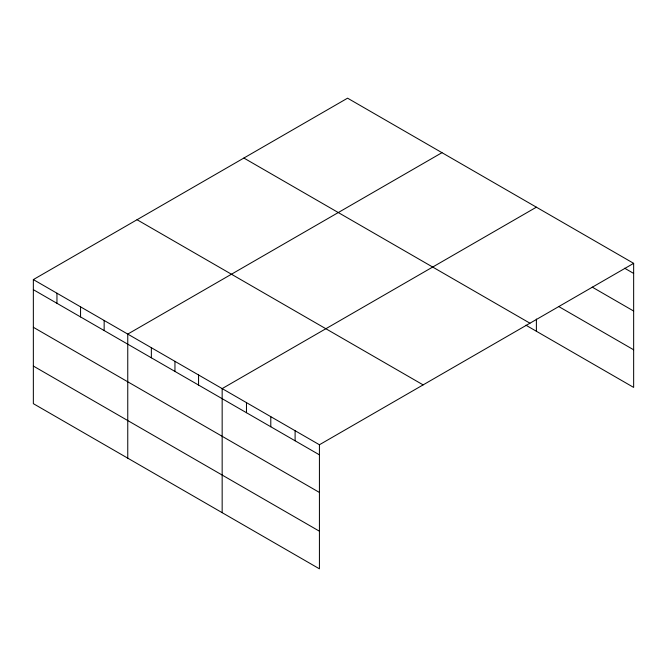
<?xml version="1.0" encoding="UTF-8"?>
<svg xmlns="http://www.w3.org/2000/svg" width="667" height="667" viewBox="0 0 667 667"><rect width="100%" height="100%" fill="white"/><g stroke="black" fill="none" stroke-linecap="round" stroke-linejoin="round"><path stroke-width="1" d="M525.896 325.196L633.65 387.41L633.65 263.34L347.574 98.174L33.35 279.59L33.35 403.66L319.426 568.826L319.426 444.756L33.35 279.59M441.979 152.676L127.756 334.092L127.756 458.162M536.385 207.179L222.161 388.603L222.161 512.673M319.426 444.756L633.65 263.34M624.646 268.217L633.65 273.42M592.221 287.118L633.65 311.039M558.904 306.637L633.65 349.791M243.88 158.046L529.957 323.203M137.043 219.726L423.12 384.884M33.35 289.678L319.426 454.836M33.35 327.289L319.426 492.454M33.35 366.05L319.426 531.207M536.385 319.051L536.385 331.249M295.106 430.715L295.106 440.795M270.794 416.675L270.794 426.763M246.473 402.635L246.473 412.723M198.558 374.971L198.558 385.059M174.954 361.347L174.954 371.427M151.359 347.724L151.359 357.804M104.152 320.468L104.152 330.549M80.549 306.845L80.549 316.925M56.953 293.222L56.953 303.302"/></g></svg>
